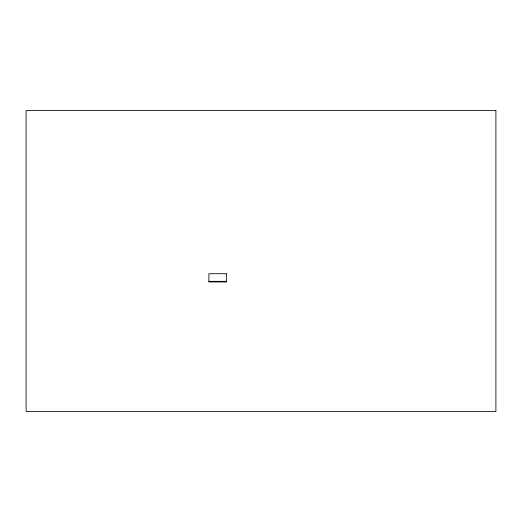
<?xml version="1.0" encoding="UTF-8"?>
<svg xmlns="http://www.w3.org/2000/svg" width="522" height="522" viewBox="0 0 522 522"><rect width="100%" height="100%" fill="white"/><g stroke="black" fill="none" stroke-linecap="round" stroke-linejoin="round"><path stroke-width="0.78" d="M208.885 281.338L226.457 281.338M495.9 110.488L26.1 110.488L26.1 411.512L495.9 411.512L495.9 110.488M226.457 273.704L208.885 273.704L208.885 281.952L226.457 281.952L226.457 273.704"/></g></svg>
